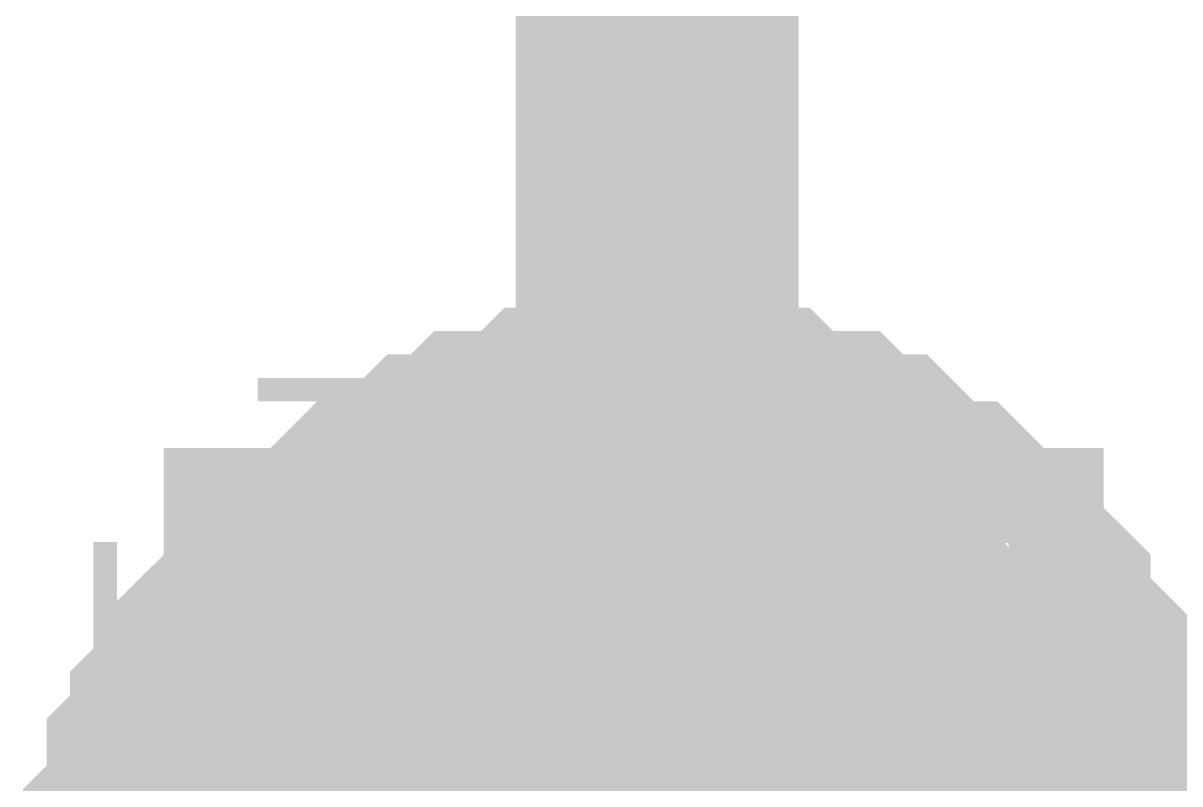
# Model space of a CAD drawing. Header units: inches. Extents: x 0 to 569, y 0 to 432.
# Drawn here: x 408.284 to 409.508, y 86.512 to 87.317 of the extents above; entities that cross this region are included whole.
import ezdxf

# ---------------------------------------------------------------- set-up
doc = ezdxf.new("R2010")
doc.units = ezdxf.units.IN
doc.layers.add('Sheet', color=255, linetype='Continuous')

msp = doc.modelspace()

# ---------------------------------------------------------------- linework, layer by layer
at = {"layer": 'Sheet'}
for points in [[(408.9549, 96.515, 0.2997, 0.2997, 0), (408.9549, 91.4301, 0.2997, 0.2997, 0), (408.9549, 86.3451, 0.2997, 0.2997, 0), (408.9549, 81.2602, 0.2997, 0.2997, 0), (408.9549, 71.115, 0.2997, 0.2997, 0)], [(408.434, 86.3451, 0.2997, 0.2997, 0), (408.434, 86.3699, 0.2997, 0.2997, 0), (408.434, 86.3947, 0.2997, 0.2997, 0), (408.434, 86.4195, 0.2997, 0.2997, 0), (408.434, 86.4443, 0.2997, 0.2997, 0), (408.4588, 86.4691, 0.2997, 0.2997, 0), (408.4588, 86.4939, 0.2997, 0.2997, 0), (408.4588, 86.5187, 0.2997, 0.2997, 0), (408.4836, 86.5436, 0.2997, 0.2997, 0), (408.4836, 86.5684, 0.2997, 0.2997, 0), (408.5084, 86.5932, 0.2997, 0.2997, 0), (408.5084, 86.618, 0.2997, 0.2997, 0), (408.5332, 86.618, 0.2997, 0.2997, 0), (408.5332, 86.6428, 0.2997, 0.2997, 0), (408.558, 86.6676, 0.2997, 0.2997, 0), (408.5828, 86.6924, 0.2997, 0.2997, 0), (408.5828, 86.7172, 0.2997, 0.2997, 0), (408.6076, 86.7172, 0.2997, 0.2997, 0), (408.6324, 86.742, 0.2997, 0.2997, 0), (408.6572, 86.7668, 0.2997, 0.2997, 0), (408.682, 86.7668, 0.2997, 0.2997, 0), (408.682, 86.7916, 0.2997, 0.2997, 0), (408.7068, 86.7916, 0.2997, 0.2997, 0), (408.7316, 86.8164, 0.2997, 0.2997, 0), (408.7564, 86.8164, 0.2997, 0.2997, 0), (408.7812, 86.8412, 0.2997, 0.2997, 0), (408.8061, 86.8412, 0.2997, 0.2997, 0), (408.8309, 86.8412, 0.2997, 0.2997, 0), (408.8557, 86.866, 0.2997, 0.2997, 0), (408.8805, 86.866, 0.2997, 0.2997, 0), (408.9053, 86.866, 0.2997, 0.2997, 0), (408.9301, 86.866, 0.2997, 0.2997, 0), (408.9549, 86.866, 0.2997, 0.2997, 0)], [(408.434, 86.3451, 0.2997, 0.2997, 0), (408.434, 86.3699, 0.2997, 0.2997, 0), (408.434, 86.3947, 0.2997, 0.2997, 0), (408.434, 86.4195, 0.2997, 0.2997, 0), (408.434, 86.4443, 0.2997, 0.2997, 0), (408.4588, 86.4691, 0.2997, 0.2997, 0), (408.4588, 86.4939, 0.2997, 0.2997, 0), (408.4588, 86.5187, 0.2997, 0.2997, 0), (408.4836, 86.5436, 0.2997, 0.2997, 0), (408.4836, 86.5684, 0.2997, 0.2997, 0), (408.5084, 86.5932, 0.2997, 0.2997, 0), (408.5084, 86.618, 0.2997, 0.2997, 0), (408.5332, 86.618, 0.2997, 0.2997, 0), (408.5332, 86.6428, 0.2997, 0.2997, 0), (408.558, 86.6676, 0.2997, 0.2997, 0), (408.5828, 86.6924, 0.2997, 0.2997, 0), (408.5828, 86.7172, 0.2997, 0.2997, 0), (408.6076, 86.7172, 0.2997, 0.2997, 0), (408.6324, 86.742, 0.2997, 0.2997, 0), (408.6572, 86.7668, 0.2997, 0.2997, 0), (408.682, 86.7668, 0.2997, 0.2997, 0), (408.682, 86.7916, 0.2997, 0.2997, 0), (408.7068, 86.7916, 0.2997, 0.2997, 0), (408.7316, 86.8164, 0.2997, 0.2997, 0), (408.7564, 86.8164, 0.2997, 0.2997, 0), (408.7812, 86.8412, 0.2997, 0.2997, 0), (408.8061, 86.8412, 0.2997, 0.2997, 0), (408.8309, 86.8412, 0.2997, 0.2997, 0), (408.8557, 86.866, 0.2997, 0.2997, 0), (408.8805, 86.866, 0.2997, 0.2997, 0), (408.9053, 86.866, 0.2997, 0.2997, 0), (408.9301, 86.866, 0.2997, 0.2997, 0), (408.9549, 86.866, 0.2997, 0.2997, 0)], [(408.434, 86.3451, 0.2997, 0.2997, 0), (408.434, 86.3699, 0.2997, 0.2997, 0), (408.434, 86.3947, 0.2997, 0.2997, 0), (408.434, 86.4195, 0.2997, 0.2997, 0), (408.434, 86.4443, 0.2997, 0.2997, 0), (408.4588, 86.4691, 0.2997, 0.2997, 0), (408.4588, 86.4939, 0.2997, 0.2997, 0), (408.4588, 86.5187, 0.2997, 0.2997, 0), (408.4836, 86.5436, 0.2997, 0.2997, 0), (408.4836, 86.5684, 0.2997, 0.2997, 0), (408.5084, 86.5932, 0.2997, 0.2997, 0), (408.5084, 86.618, 0.2997, 0.2997, 0), (408.5332, 86.618, 0.2997, 0.2997, 0), (408.5332, 86.6428, 0.2997, 0.2997, 0), (408.558, 86.6676, 0.2997, 0.2997, 0), (408.5828, 86.6924, 0.2997, 0.2997, 0), (408.5828, 86.7172, 0.2997, 0.2997, 0), (408.6076, 86.7172, 0.2997, 0.2997, 0), (408.6324, 86.742, 0.2997, 0.2997, 0), (408.6572, 86.7668, 0.2997, 0.2997, 0), (408.682, 86.7668, 0.2997, 0.2997, 0), (408.682, 86.7916, 0.2997, 0.2997, 0), (408.7068, 86.7916, 0.2997, 0.2997, 0), (408.7316, 86.8164, 0.2997, 0.2997, 0), (408.7564, 86.8164, 0.2997, 0.2997, 0), (408.7812, 86.8412, 0.2997, 0.2997, 0), (408.8061, 86.8412, 0.2997, 0.2997, 0), (408.8309, 86.8412, 0.2997, 0.2997, 0), (408.8557, 86.866, 0.2997, 0.2997, 0), (408.8805, 86.866, 0.2997, 0.2997, 0), (408.9053, 86.866, 0.2997, 0.2997, 0), (408.9301, 86.866, 0.2997, 0.2997, 0), (408.9549, 86.866, 0.2997, 0.2997, 0)], [(408.434, 86.3451, 0.2997, 0.2997, 0), (408.434, 86.3699, 0.2997, 0.2997, 0), (408.434, 86.3947, 0.2997, 0.2997, 0), (408.434, 86.4195, 0.2997, 0.2997, 0), (408.434, 86.4443, 0.2997, 0.2997, 0), (408.4588, 86.4691, 0.2997, 0.2997, 0), (408.4588, 86.4939, 0.2997, 0.2997, 0), (408.4588, 86.5187, 0.2997, 0.2997, 0), (408.4836, 86.5436, 0.2997, 0.2997, 0), (408.4836, 86.5684, 0.2997, 0.2997, 0), (408.5084, 86.5932, 0.2997, 0.2997, 0), (408.5084, 86.618, 0.2997, 0.2997, 0), (408.5332, 86.618, 0.2997, 0.2997, 0), (408.5332, 86.6428, 0.2997, 0.2997, 0), (408.558, 86.6676, 0.2997, 0.2997, 0), (408.5828, 86.6924, 0.2997, 0.2997, 0), (408.5828, 86.7172, 0.2997, 0.2997, 0), (408.6076, 86.7172, 0.2997, 0.2997, 0), (408.6324, 86.742, 0.2997, 0.2997, 0), (408.6572, 86.7668, 0.2997, 0.2997, 0), (408.682, 86.7668, 0.2997, 0.2997, 0), (408.682, 86.7916, 0.2997, 0.2997, 0), (408.7068, 86.7916, 0.2997, 0.2997, 0), (408.7316, 86.8164, 0.2997, 0.2997, 0), (408.7564, 86.8164, 0.2997, 0.2997, 0), (408.7812, 86.8412, 0.2997, 0.2997, 0), (408.8061, 86.8412, 0.2997, 0.2997, 0), (408.8309, 86.8412, 0.2997, 0.2997, 0), (408.8557, 86.866, 0.2997, 0.2997, 0), (408.8805, 86.866, 0.2997, 0.2997, 0), (408.9053, 86.866, 0.2997, 0.2997, 0), (408.9301, 86.866, 0.2997, 0.2997, 0), (408.9549, 86.866, 0.2997, 0.2997, 0)], [(408.434, 86.3451, 0.2997, 0.2997, 0), (408.434, 86.3699, 0.2997, 0.2997, 0), (408.434, 86.3947, 0.2997, 0.2997, 0), (408.434, 86.4195, 0.2997, 0.2997, 0), (408.434, 86.4443, 0.2997, 0.2997, 0), (408.4588, 86.4691, 0.2997, 0.2997, 0), (408.4588, 86.4939, 0.2997, 0.2997, 0), (408.4588, 86.5187, 0.2997, 0.2997, 0), (408.4836, 86.5436, 0.2997, 0.2997, 0), (408.4836, 86.5684, 0.2997, 0.2997, 0), (408.5084, 86.5932, 0.2997, 0.2997, 0), (408.5084, 86.618, 0.2997, 0.2997, 0), (408.5332, 86.618, 0.2997, 0.2997, 0), (408.5332, 86.6428, 0.2997, 0.2997, 0), (408.558, 86.6676, 0.2997, 0.2997, 0), (408.5828, 86.6924, 0.2997, 0.2997, 0), (408.5828, 86.7172, 0.2997, 0.2997, 0), (408.6076, 86.7172, 0.2997, 0.2997, 0), (408.6324, 86.742, 0.2997, 0.2997, 0), (408.6572, 86.7668, 0.2997, 0.2997, 0), (408.682, 86.7668, 0.2997, 0.2997, 0), (408.682, 86.7916, 0.2997, 0.2997, 0), (408.7068, 86.7916, 0.2997, 0.2997, 0), (408.7316, 86.8164, 0.2997, 0.2997, 0), (408.7564, 86.8164, 0.2997, 0.2997, 0), (408.7812, 86.8412, 0.2997, 0.2997, 0), (408.8061, 86.8412, 0.2997, 0.2997, 0), (408.8309, 86.8412, 0.2997, 0.2997, 0), (408.8557, 86.866, 0.2997, 0.2997, 0), (408.8805, 86.866, 0.2997, 0.2997, 0), (408.9053, 86.866, 0.2997, 0.2997, 0), (408.9301, 86.866, 0.2997, 0.2997, 0), (408.9549, 86.866, 0.2997, 0.2997, 0)], [(408.9549, 86.866, 0.2997, 0.2997, 0), (408.9549, 86.866, 0.2997, 0.2997, 0)], [(408.9549, 86.866, 0.2997, 0.2997, 0), (408.9797, 86.866, 0.2997, 0.2997, 0), (409.0045, 86.866, 0.2997, 0.2997, 0), (409.0293, 86.866, 0.2997, 0.2997, 0), (409.0541, 86.866, 0.2997, 0.2997, 0), (409.0789, 86.8412, 0.2997, 0.2997, 0), (409.1037, 86.8412, 0.2997, 0.2997, 0), (409.1285, 86.8412, 0.2997, 0.2997, 0), (409.1533, 86.8164, 0.2997, 0.2997, 0), (409.1781, 86.8164, 0.2997, 0.2997, 0), (409.2029, 86.7916, 0.2997, 0.2997, 0), (409.2029, 86.7916, 0.2997, 0.2997, 0), (409.2277, 86.7668, 0.2997, 0.2997, 0), (409.2525, 86.7668, 0.2997, 0.2997, 0), (409.2773, 86.742, 0.2997, 0.2997, 0), (409.2773, 86.7172, 0.2997, 0.2997, 0), (409.3021, 86.7172, 0.2997, 0.2997, 0), (409.327, 86.6924, 0.2997, 0.2997, 0), (409.327, 86.6676, 0.2997, 0.2997, 0), (409.3518, 86.6428, 0.2997, 0.2997, 0), (409.3766, 86.618, 0.2997, 0.2997, 0), (409.3766, 86.618, 0.2997, 0.2997, 0), (409.4014, 86.5932, 0.2997, 0.2997, 0), (409.4014, 86.5684, 0.2997, 0.2997, 0), (409.4014, 86.5436, 0.2997, 0.2997, 0), (409.4262, 86.5187, 0.2997, 0.2997, 0), (409.4262, 86.4939, 0.2997, 0.2997, 0), (409.4262, 86.4691, 0.2997, 0.2997, 0), (409.451, 86.4443, 0.2997, 0.2997, 0), (409.451, 86.4195, 0.2997, 0.2997, 0), (409.451, 86.3947, 0.2997, 0.2997, 0), (409.451, 86.3699, 0.2997, 0.2997, 0), (409.451, 86.3451, 0.2997, 0.2997, 0)], [(408.9549, 86.866, 0.2997, 0.2997, 0), (408.9549, 86.866, 0.2997, 0.2997, 0)], [(408.9549, 86.866, 0.2997, 0.2997, 0), (408.9797, 86.866, 0.2997, 0.2997, 0), (409.0045, 86.866, 0.2997, 0.2997, 0), (409.0293, 86.866, 0.2997, 0.2997, 0), (409.0541, 86.866, 0.2997, 0.2997, 0), (409.0789, 86.8412, 0.2997, 0.2997, 0), (409.1037, 86.8412, 0.2997, 0.2997, 0), (409.1285, 86.8412, 0.2997, 0.2997, 0), (409.1533, 86.8164, 0.2997, 0.2997, 0), (409.1781, 86.8164, 0.2997, 0.2997, 0), (409.2029, 86.7916, 0.2997, 0.2997, 0), (409.2029, 86.7916, 0.2997, 0.2997, 0), (409.2277, 86.7668, 0.2997, 0.2997, 0), (409.2525, 86.7668, 0.2997, 0.2997, 0), (409.2773, 86.742, 0.2997, 0.2997, 0), (409.2773, 86.7172, 0.2997, 0.2997, 0), (409.3021, 86.7172, 0.2997, 0.2997, 0), (409.327, 86.6924, 0.2997, 0.2997, 0), (409.327, 86.6676, 0.2997, 0.2997, 0), (409.3518, 86.6428, 0.2997, 0.2997, 0), (409.3766, 86.618, 0.2997, 0.2997, 0), (409.3766, 86.618, 0.2997, 0.2997, 0), (409.4014, 86.5932, 0.2997, 0.2997, 0), (409.4014, 86.5684, 0.2997, 0.2997, 0), (409.4014, 86.5436, 0.2997, 0.2997, 0), (409.4262, 86.5187, 0.2997, 0.2997, 0), (409.4262, 86.4939, 0.2997, 0.2997, 0), (409.4262, 86.4691, 0.2997, 0.2997, 0), (409.451, 86.4443, 0.2997, 0.2997, 0), (409.451, 86.4195, 0.2997, 0.2997, 0), (409.451, 86.3947, 0.2997, 0.2997, 0), (409.451, 86.3699, 0.2997, 0.2997, 0), (409.451, 86.3451, 0.2997, 0.2997, 0)], [(408.9549, 86.866, 0.2997, 0.2997, 0), (408.9549, 86.866, 0.2997, 0.2997, 0)], [(408.9549, 86.866, 0.2997, 0.2997, 0), (408.9797, 86.866, 0.2997, 0.2997, 0), (409.0045, 86.866, 0.2997, 0.2997, 0), (409.0293, 86.866, 0.2997, 0.2997, 0), (409.0541, 86.866, 0.2997, 0.2997, 0), (409.0789, 86.8412, 0.2997, 0.2997, 0), (409.1037, 86.8412, 0.2997, 0.2997, 0), (409.1285, 86.8412, 0.2997, 0.2997, 0), (409.1533, 86.8164, 0.2997, 0.2997, 0), (409.1781, 86.8164, 0.2997, 0.2997, 0), (409.2029, 86.7916, 0.2997, 0.2997, 0), (409.2029, 86.7916, 0.2997, 0.2997, 0), (409.2277, 86.7668, 0.2997, 0.2997, 0), (409.2525, 86.7668, 0.2997, 0.2997, 0), (409.2773, 86.742, 0.2997, 0.2997, 0), (409.2773, 86.7172, 0.2997, 0.2997, 0), (409.3021, 86.7172, 0.2997, 0.2997, 0), (409.327, 86.6924, 0.2997, 0.2997, 0), (409.327, 86.6676, 0.2997, 0.2997, 0), (409.3518, 86.6428, 0.2997, 0.2997, 0), (409.3766, 86.618, 0.2997, 0.2997, 0), (409.3766, 86.618, 0.2997, 0.2997, 0), (409.4014, 86.5932, 0.2997, 0.2997, 0), (409.4014, 86.5684, 0.2997, 0.2997, 0), (409.4014, 86.5436, 0.2997, 0.2997, 0), (409.4262, 86.5187, 0.2997, 0.2997, 0), (409.4262, 86.4939, 0.2997, 0.2997, 0), (409.4262, 86.4691, 0.2997, 0.2997, 0), (409.451, 86.4443, 0.2997, 0.2997, 0), (409.451, 86.4195, 0.2997, 0.2997, 0), (409.451, 86.3947, 0.2997, 0.2997, 0), (409.451, 86.3699, 0.2997, 0.2997, 0), (409.451, 86.3451, 0.2997, 0.2997, 0)], [(408.9549, 86.866, 0.2997, 0.2997, 0), (408.9549, 86.866, 0.2997, 0.2997, 0)], [(408.9549, 86.866, 0.2997, 0.2997, 0), (408.9797, 86.866, 0.2997, 0.2997, 0), (409.0045, 86.866, 0.2997, 0.2997, 0), (409.0293, 86.866, 0.2997, 0.2997, 0), (409.0541, 86.866, 0.2997, 0.2997, 0), (409.0789, 86.8412, 0.2997, 0.2997, 0), (409.1037, 86.8412, 0.2997, 0.2997, 0), (409.1285, 86.8412, 0.2997, 0.2997, 0), (409.1533, 86.8164, 0.2997, 0.2997, 0), (409.1781, 86.8164, 0.2997, 0.2997, 0), (409.2029, 86.7916, 0.2997, 0.2997, 0), (409.2029, 86.7916, 0.2997, 0.2997, 0), (409.2277, 86.7668, 0.2997, 0.2997, 0), (409.2525, 86.7668, 0.2997, 0.2997, 0), (409.2773, 86.742, 0.2997, 0.2997, 0), (409.2773, 86.7172, 0.2997, 0.2997, 0), (409.3021, 86.7172, 0.2997, 0.2997, 0), (409.327, 86.6924, 0.2997, 0.2997, 0), (409.327, 86.6676, 0.2997, 0.2997, 0), (409.3518, 86.6428, 0.2997, 0.2997, 0), (409.3766, 86.618, 0.2997, 0.2997, 0), (409.3766, 86.618, 0.2997, 0.2997, 0), (409.4014, 86.5932, 0.2997, 0.2997, 0), (409.4014, 86.5684, 0.2997, 0.2997, 0), (409.4014, 86.5436, 0.2997, 0.2997, 0), (409.4262, 86.5187, 0.2997, 0.2997, 0), (409.4262, 86.4939, 0.2997, 0.2997, 0), (409.4262, 86.4691, 0.2997, 0.2997, 0), (409.451, 86.4443, 0.2997, 0.2997, 0), (409.451, 86.4195, 0.2997, 0.2997, 0), (409.451, 86.3947, 0.2997, 0.2997, 0), (409.451, 86.3699, 0.2997, 0.2997, 0), (409.451, 86.3451, 0.2997, 0.2997, 0)], [(408.9549, 86.866, 0.2997, 0.2997, 0), (408.9549, 86.866, 0.2997, 0.2997, 0)], [(408.9549, 86.866, 0.2997, 0.2997, 0), (408.9797, 86.866, 0.2997, 0.2997, 0), (409.0045, 86.866, 0.2997, 0.2997, 0), (409.0293, 86.866, 0.2997, 0.2997, 0), (409.0541, 86.866, 0.2997, 0.2997, 0), (409.0789, 86.8412, 0.2997, 0.2997, 0), (409.1037, 86.8412, 0.2997, 0.2997, 0), (409.1285, 86.8412, 0.2997, 0.2997, 0), (409.1533, 86.8164, 0.2997, 0.2997, 0), (409.1781, 86.8164, 0.2997, 0.2997, 0), (409.2029, 86.7916, 0.2997, 0.2997, 0), (409.2029, 86.7916, 0.2997, 0.2997, 0), (409.2277, 86.7668, 0.2997, 0.2997, 0), (409.2525, 86.7668, 0.2997, 0.2997, 0), (409.2773, 86.742, 0.2997, 0.2997, 0), (409.2773, 86.7172, 0.2997, 0.2997, 0), (409.3021, 86.7172, 0.2997, 0.2997, 0), (409.327, 86.6924, 0.2997, 0.2997, 0), (409.327, 86.6676, 0.2997, 0.2997, 0), (409.3518, 86.6428, 0.2997, 0.2997, 0), (409.3766, 86.618, 0.2997, 0.2997, 0), (409.3766, 86.618, 0.2997, 0.2997, 0), (409.4014, 86.5932, 0.2997, 0.2997, 0), (409.4014, 86.5684, 0.2997, 0.2997, 0), (409.4014, 86.5436, 0.2997, 0.2997, 0), (409.4262, 86.5187, 0.2997, 0.2997, 0), (409.4262, 86.4939, 0.2997, 0.2997, 0), (409.4262, 86.4691, 0.2997, 0.2997, 0), (409.451, 86.4443, 0.2997, 0.2997, 0), (409.451, 86.4195, 0.2997, 0.2997, 0), (409.451, 86.3947, 0.2997, 0.2997, 0), (409.451, 86.3699, 0.2997, 0.2997, 0), (409.451, 86.3451, 0.2997, 0.2997, 0)], [(408.434, 86.4443, 0.0991, 0.0991, 0), (408.4588, 86.4691, 0.0991, 0.0991, 0), (408.4588, 86.4939, 0.0991, 0.0991, 0), (408.4588, 86.5187, 0.0991, 0.0991, 0), (408.4836, 86.5436, 0.0991, 0.0991, 0), (408.4836, 86.5684, 0.0991, 0.0991, 0), (408.5084, 86.5932, 0.0991, 0.0991, 0), (408.5084, 86.618, 0.0991, 0.0991, 0), (408.5332, 86.618, 0.0991, 0.0991, 0), (408.5332, 86.6428, 0.0991, 0.0991, 0), (408.558, 86.6676, 0.0991, 0.0991, 0), (408.5828, 86.6924, 0.0991, 0.0991, 0), (408.5828, 86.7172, 0.0991, 0.0991, 0), (408.6076, 86.7172, 0.0991, 0.0991, 0), (408.6324, 86.742, 0.0991, 0.0991, 0), (408.6572, 86.7668, 0.0991, 0.0991, 0), (408.682, 86.7668, 0.0991, 0.0991, 0), (408.682, 86.7916, 0.0991, 0.0991, 0), (408.7068, 86.7916, 0.0991, 0.0991, 0), (408.7316, 86.8164, 0.0991, 0.0991, 0), (408.7564, 86.8164, 0.0991, 0.0991, 0), (408.7812, 86.8412, 0.0991, 0.0991, 0), (408.8061, 86.8412, 0.0991, 0.0991, 0), (408.8309, 86.8412, 0.0991, 0.0991, 0), (408.8557, 86.866, 0.0991, 0.0991, 0), (408.8805, 86.866, 0.0991, 0.0991, 0), (408.9053, 86.866, 0.0991, 0.0991, 0), (408.9301, 86.866, 0.0991, 0.0991, 0), (408.9549, 86.866, 0.0991, 0.0991, 0)], [(408.434, 86.4443, 0.0991, 0.0991, 0), (408.4588, 86.4691, 0.0991, 0.0991, 0), (408.4588, 86.4939, 0.0991, 0.0991, 0), (408.4588, 86.5187, 0.0991, 0.0991, 0), (408.4836, 86.5436, 0.0991, 0.0991, 0), (408.4836, 86.5684, 0.0991, 0.0991, 0), (408.5084, 86.5932, 0.0991, 0.0991, 0), (408.5084, 86.618, 0.0991, 0.0991, 0), (408.5332, 86.618, 0.0991, 0.0991, 0), (408.5332, 86.6428, 0.0991, 0.0991, 0), (408.558, 86.6676, 0.0991, 0.0991, 0), (408.5828, 86.6924, 0.0991, 0.0991, 0), (408.5828, 86.7172, 0.0991, 0.0991, 0), (408.6076, 86.7172, 0.0991, 0.0991, 0), (408.6324, 86.742, 0.0991, 0.0991, 0), (408.6572, 86.7668, 0.0991, 0.0991, 0), (408.682, 86.7668, 0.0991, 0.0991, 0), (408.682, 86.7916, 0.0991, 0.0991, 0), (408.7068, 86.7916, 0.0991, 0.0991, 0), (408.7316, 86.8164, 0.0991, 0.0991, 0), (408.7564, 86.8164, 0.0991, 0.0991, 0), (408.7812, 86.8412, 0.0991, 0.0991, 0), (408.8061, 86.8412, 0.0991, 0.0991, 0), (408.8309, 86.8412, 0.0991, 0.0991, 0), (408.8557, 86.866, 0.0991, 0.0991, 0), (408.8805, 86.866, 0.0991, 0.0991, 0), (408.9053, 86.866, 0.0991, 0.0991, 0), (408.9301, 86.866, 0.0991, 0.0991, 0), (408.9549, 86.866, 0.0991, 0.0991, 0)], [(408.434, 86.4443, 0.0991, 0.0991, 0), (408.4588, 86.4691, 0.0991, 0.0991, 0), (408.4588, 86.4939, 0.0991, 0.0991, 0), (408.4588, 86.5187, 0.0991, 0.0991, 0), (408.4836, 86.5436, 0.0991, 0.0991, 0), (408.4836, 86.5684, 0.0991, 0.0991, 0), (408.5084, 86.5932, 0.0991, 0.0991, 0), (408.5084, 86.618, 0.0991, 0.0991, 0), (408.5332, 86.618, 0.0991, 0.0991, 0), (408.5332, 86.6428, 0.0991, 0.0991, 0), (408.558, 86.6676, 0.0991, 0.0991, 0), (408.5828, 86.6924, 0.0991, 0.0991, 0), (408.5828, 86.7172, 0.0991, 0.0991, 0), (408.6076, 86.7172, 0.0991, 0.0991, 0), (408.6324, 86.742, 0.0991, 0.0991, 0), (408.6572, 86.7668, 0.0991, 0.0991, 0), (408.682, 86.7668, 0.0991, 0.0991, 0), (408.682, 86.7916, 0.0991, 0.0991, 0), (408.7068, 86.7916, 0.0991, 0.0991, 0), (408.7316, 86.8164, 0.0991, 0.0991, 0), (408.7564, 86.8164, 0.0991, 0.0991, 0), (408.7812, 86.8412, 0.0991, 0.0991, 0), (408.8061, 86.8412, 0.0991, 0.0991, 0), (408.8309, 86.8412, 0.0991, 0.0991, 0), (408.8557, 86.866, 0.0991, 0.0991, 0), (408.8805, 86.866, 0.0991, 0.0991, 0), (408.9053, 86.866, 0.0991, 0.0991, 0), (408.9301, 86.866, 0.0991, 0.0991, 0), (408.9549, 86.866, 0.0991, 0.0991, 0)], [(408.434, 86.4443, 0.0991, 0.0991, 0), (408.4588, 86.4691, 0.0991, 0.0991, 0), (408.4588, 86.4939, 0.0991, 0.0991, 0), (408.4588, 86.5187, 0.0991, 0.0991, 0), (408.4836, 86.5436, 0.0991, 0.0991, 0), (408.4836, 86.5684, 0.0991, 0.0991, 0), (408.5084, 86.5932, 0.0991, 0.0991, 0), (408.5084, 86.618, 0.0991, 0.0991, 0), (408.5332, 86.618, 0.0991, 0.0991, 0), (408.5332, 86.6428, 0.0991, 0.0991, 0), (408.558, 86.6676, 0.0991, 0.0991, 0), (408.5828, 86.6924, 0.0991, 0.0991, 0), (408.5828, 86.7172, 0.0991, 0.0991, 0), (408.6076, 86.7172, 0.0991, 0.0991, 0), (408.6324, 86.742, 0.0991, 0.0991, 0), (408.6572, 86.7668, 0.0991, 0.0991, 0), (408.682, 86.7668, 0.0991, 0.0991, 0), (408.682, 86.7916, 0.0991, 0.0991, 0), (408.7068, 86.7916, 0.0991, 0.0991, 0), (408.7316, 86.8164, 0.0991, 0.0991, 0), (408.7564, 86.8164, 0.0991, 0.0991, 0), (408.7812, 86.8412, 0.0991, 0.0991, 0), (408.8061, 86.8412, 0.0991, 0.0991, 0), (408.8309, 86.8412, 0.0991, 0.0991, 0), (408.8557, 86.866, 0.0991, 0.0991, 0), (408.8805, 86.866, 0.0991, 0.0991, 0), (408.9053, 86.866, 0.0991, 0.0991, 0), (408.9301, 86.866, 0.0991, 0.0991, 0), (408.9549, 86.866, 0.0991, 0.0991, 0)], [(408.434, 86.4443, 0.0991, 0.0991, 0), (408.4588, 86.4691, 0.0991, 0.0991, 0), (408.4588, 86.4939, 0.0991, 0.0991, 0), (408.4588, 86.5187, 0.0991, 0.0991, 0), (408.4836, 86.5436, 0.0991, 0.0991, 0), (408.4836, 86.5684, 0.0991, 0.0991, 0), (408.5084, 86.5932, 0.0991, 0.0991, 0), (408.5084, 86.618, 0.0991, 0.0991, 0), (408.5332, 86.618, 0.0991, 0.0991, 0), (408.5332, 86.6428, 0.0991, 0.0991, 0), (408.558, 86.6676, 0.0991, 0.0991, 0), (408.5828, 86.6924, 0.0991, 0.0991, 0), (408.5828, 86.7172, 0.0991, 0.0991, 0), (408.6076, 86.7172, 0.0991, 0.0991, 0), (408.6324, 86.742, 0.0991, 0.0991, 0), (408.6572, 86.7668, 0.0991, 0.0991, 0), (408.682, 86.7668, 0.0991, 0.0991, 0), (408.682, 86.7916, 0.0991, 0.0991, 0), (408.7068, 86.7916, 0.0991, 0.0991, 0), (408.7316, 86.8164, 0.0991, 0.0991, 0), (408.7564, 86.8164, 0.0991, 0.0991, 0), (408.7812, 86.8412, 0.0991, 0.0991, 0), (408.8061, 86.8412, 0.0991, 0.0991, 0), (408.8309, 86.8412, 0.0991, 0.0991, 0), (408.8557, 86.866, 0.0991, 0.0991, 0), (408.8805, 86.866, 0.0991, 0.0991, 0), (408.9053, 86.866, 0.0991, 0.0991, 0), (408.9301, 86.866, 0.0991, 0.0991, 0), (408.9549, 86.866, 0.0991, 0.0991, 0)], [(408.9549, 86.866, 0.0991, 0.0991, 0), (408.9549, 86.866, 0.0991, 0.0991, 0)], [(408.9549, 86.866, 0.0991, 0.0991, 0), (408.9797, 86.866, 0.0991, 0.0991, 0), (409.0045, 86.866, 0.0991, 0.0991, 0), (409.0293, 86.866, 0.0991, 0.0991, 0), (409.0541, 86.866, 0.0991, 0.0991, 0), (409.0789, 86.8412, 0.0991, 0.0991, 0), (409.1037, 86.8412, 0.0991, 0.0991, 0), (409.1285, 86.8412, 0.0991, 0.0991, 0), (409.1533, 86.8164, 0.0991, 0.0991, 0), (409.1781, 86.8164, 0.0991, 0.0991, 0), (409.2029, 86.7916, 0.0991, 0.0991, 0), (409.2029, 86.7916, 0.0991, 0.0991, 0), (409.2277, 86.7668, 0.0991, 0.0991, 0), (409.2525, 86.7668, 0.0991, 0.0991, 0), (409.2773, 86.742, 0.0991, 0.0991, 0), (409.2773, 86.7172, 0.0991, 0.0991, 0), (409.3021, 86.7172, 0.0991, 0.0991, 0), (409.327, 86.6924, 0.0991, 0.0991, 0), (409.327, 86.6676, 0.0991, 0.0991, 0), (409.3518, 86.6428, 0.0991, 0.0991, 0), (409.3766, 86.618, 0.0991, 0.0991, 0), (409.3766, 86.618, 0.0991, 0.0991, 0), (409.4014, 86.5932, 0.0991, 0.0991, 0), (409.4014, 86.5684, 0.0991, 0.0991, 0), (409.4014, 86.5436, 0.0991, 0.0991, 0), (409.4262, 86.5187, 0.0991, 0.0991, 0), (409.4262, 86.4939, 0.0991, 0.0991, 0), (409.4262, 86.4691, 0.0991, 0.0991, 0), (409.451, 86.4443, 0.0991, 0.0991, 0)], [(408.9549, 86.866, 0.0991, 0.0991, 0), (408.9549, 86.866, 0.0991, 0.0991, 0)], [(408.9549, 86.866, 0.0991, 0.0991, 0), (408.9797, 86.866, 0.0991, 0.0991, 0), (409.0045, 86.866, 0.0991, 0.0991, 0), (409.0293, 86.866, 0.0991, 0.0991, 0), (409.0541, 86.866, 0.0991, 0.0991, 0), (409.0789, 86.8412, 0.0991, 0.0991, 0), (409.1037, 86.8412, 0.0991, 0.0991, 0), (409.1285, 86.8412, 0.0991, 0.0991, 0), (409.1533, 86.8164, 0.0991, 0.0991, 0), (409.1781, 86.8164, 0.0991, 0.0991, 0), (409.2029, 86.7916, 0.0991, 0.0991, 0), (409.2029, 86.7916, 0.0991, 0.0991, 0), (409.2277, 86.7668, 0.0991, 0.0991, 0), (409.2525, 86.7668, 0.0991, 0.0991, 0), (409.2773, 86.742, 0.0991, 0.0991, 0), (409.2773, 86.7172, 0.0991, 0.0991, 0), (409.3021, 86.7172, 0.0991, 0.0991, 0), (409.327, 86.6924, 0.0991, 0.0991, 0), (409.327, 86.6676, 0.0991, 0.0991, 0), (409.3518, 86.6428, 0.0991, 0.0991, 0), (409.3766, 86.618, 0.0991, 0.0991, 0), (409.3766, 86.618, 0.0991, 0.0991, 0), (409.4014, 86.5932, 0.0991, 0.0991, 0), (409.4014, 86.5684, 0.0991, 0.0991, 0), (409.4014, 86.5436, 0.0991, 0.0991, 0), (409.4262, 86.5187, 0.0991, 0.0991, 0), (409.4262, 86.4939, 0.0991, 0.0991, 0), (409.4262, 86.4691, 0.0991, 0.0991, 0), (409.451, 86.4443, 0.0991, 0.0991, 0)], [(408.9549, 86.866, 0.0991, 0.0991, 0), (408.9549, 86.866, 0.0991, 0.0991, 0)], [(408.9549, 86.866, 0.0991, 0.0991, 0), (408.9797, 86.866, 0.0991, 0.0991, 0), (409.0045, 86.866, 0.0991, 0.0991, 0), (409.0293, 86.866, 0.0991, 0.0991, 0), (409.0541, 86.866, 0.0991, 0.0991, 0), (409.0789, 86.8412, 0.0991, 0.0991, 0), (409.1037, 86.8412, 0.0991, 0.0991, 0), (409.1285, 86.8412, 0.0991, 0.0991, 0), (409.1533, 86.8164, 0.0991, 0.0991, 0), (409.1781, 86.8164, 0.0991, 0.0991, 0), (409.2029, 86.7916, 0.0991, 0.0991, 0), (409.2029, 86.7916, 0.0991, 0.0991, 0), (409.2277, 86.7668, 0.0991, 0.0991, 0), (409.2525, 86.7668, 0.0991, 0.0991, 0), (409.2773, 86.742, 0.0991, 0.0991, 0), (409.2773, 86.7172, 0.0991, 0.0991, 0), (409.3021, 86.7172, 0.0991, 0.0991, 0), (409.327, 86.6924, 0.0991, 0.0991, 0), (409.327, 86.6676, 0.0991, 0.0991, 0), (409.3518, 86.6428, 0.0991, 0.0991, 0), (409.3766, 86.618, 0.0991, 0.0991, 0), (409.3766, 86.618, 0.0991, 0.0991, 0), (409.4014, 86.5932, 0.0991, 0.0991, 0), (409.4014, 86.5684, 0.0991, 0.0991, 0), (409.4014, 86.5436, 0.0991, 0.0991, 0), (409.4262, 86.5187, 0.0991, 0.0991, 0), (409.4262, 86.4939, 0.0991, 0.0991, 0), (409.4262, 86.4691, 0.0991, 0.0991, 0), (409.451, 86.4443, 0.0991, 0.0991, 0)], [(408.9549, 86.866, 0.0991, 0.0991, 0), (408.9549, 86.866, 0.0991, 0.0991, 0)], [(408.9549, 86.866, 0.0991, 0.0991, 0), (408.9797, 86.866, 0.0991, 0.0991, 0), (409.0045, 86.866, 0.0991, 0.0991, 0), (409.0293, 86.866, 0.0991, 0.0991, 0), (409.0541, 86.866, 0.0991, 0.0991, 0), (409.0789, 86.8412, 0.0991, 0.0991, 0), (409.1037, 86.8412, 0.0991, 0.0991, 0), (409.1285, 86.8412, 0.0991, 0.0991, 0), (409.1533, 86.8164, 0.0991, 0.0991, 0), (409.1781, 86.8164, 0.0991, 0.0991, 0), (409.2029, 86.7916, 0.0991, 0.0991, 0), (409.2029, 86.7916, 0.0991, 0.0991, 0), (409.2277, 86.7668, 0.0991, 0.0991, 0), (409.2525, 86.7668, 0.0991, 0.0991, 0), (409.2773, 86.742, 0.0991, 0.0991, 0), (409.2773, 86.7172, 0.0991, 0.0991, 0), (409.3021, 86.7172, 0.0991, 0.0991, 0), (409.327, 86.6924, 0.0991, 0.0991, 0), (409.327, 86.6676, 0.0991, 0.0991, 0), (409.3518, 86.6428, 0.0991, 0.0991, 0), (409.3766, 86.618, 0.0991, 0.0991, 0), (409.3766, 86.618, 0.0991, 0.0991, 0), (409.4014, 86.5932, 0.0991, 0.0991, 0), (409.4014, 86.5684, 0.0991, 0.0991, 0), (409.4014, 86.5436, 0.0991, 0.0991, 0), (409.4262, 86.5187, 0.0991, 0.0991, 0), (409.4262, 86.4939, 0.0991, 0.0991, 0), (409.4262, 86.4691, 0.0991, 0.0991, 0), (409.451, 86.4443, 0.0991, 0.0991, 0)], [(408.9549, 86.866, 0.0991, 0.0991, 0), (408.9549, 86.866, 0.0991, 0.0991, 0)], [(408.9549, 86.866, 0.0991, 0.0991, 0), (408.9797, 86.866, 0.0991, 0.0991, 0), (409.0045, 86.866, 0.0991, 0.0991, 0), (409.0293, 86.866, 0.0991, 0.0991, 0), (409.0541, 86.866, 0.0991, 0.0991, 0), (409.0789, 86.8412, 0.0991, 0.0991, 0), (409.1037, 86.8412, 0.0991, 0.0991, 0), (409.1285, 86.8412, 0.0991, 0.0991, 0), (409.1533, 86.8164, 0.0991, 0.0991, 0), (409.1781, 86.8164, 0.0991, 0.0991, 0), (409.2029, 86.7916, 0.0991, 0.0991, 0), (409.2029, 86.7916, 0.0991, 0.0991, 0), (409.2277, 86.7668, 0.0991, 0.0991, 0), (409.2525, 86.7668, 0.0991, 0.0991, 0), (409.2773, 86.742, 0.0991, 0.0991, 0), (409.2773, 86.7172, 0.0991, 0.0991, 0), (409.3021, 86.7172, 0.0991, 0.0991, 0), (409.327, 86.6924, 0.0991, 0.0991, 0), (409.327, 86.6676, 0.0991, 0.0991, 0), (409.3518, 86.6428, 0.0991, 0.0991, 0), (409.3766, 86.618, 0.0991, 0.0991, 0), (409.3766, 86.618, 0.0991, 0.0991, 0), (409.4014, 86.5932, 0.0991, 0.0991, 0), (409.4014, 86.5684, 0.0991, 0.0991, 0), (409.4014, 86.5436, 0.0991, 0.0991, 0), (409.4262, 86.5187, 0.0991, 0.0991, 0), (409.4262, 86.4939, 0.0991, 0.0991, 0), (409.4262, 86.4691, 0.0991, 0.0991, 0), (409.451, 86.4443, 0.0991, 0.0991, 0)]]:
    msp.add_lwpolyline(points, format="xyseb", dxfattribs=at)
msp.add_lwpolyline([(408.686, 86.36, 0.508, 0.508, 1), (409.194, 86.36, 0.508, 0.508, 1)], format="xyseb", close=True, dxfattribs=at)

doc.saveas('drawing.dxf')
